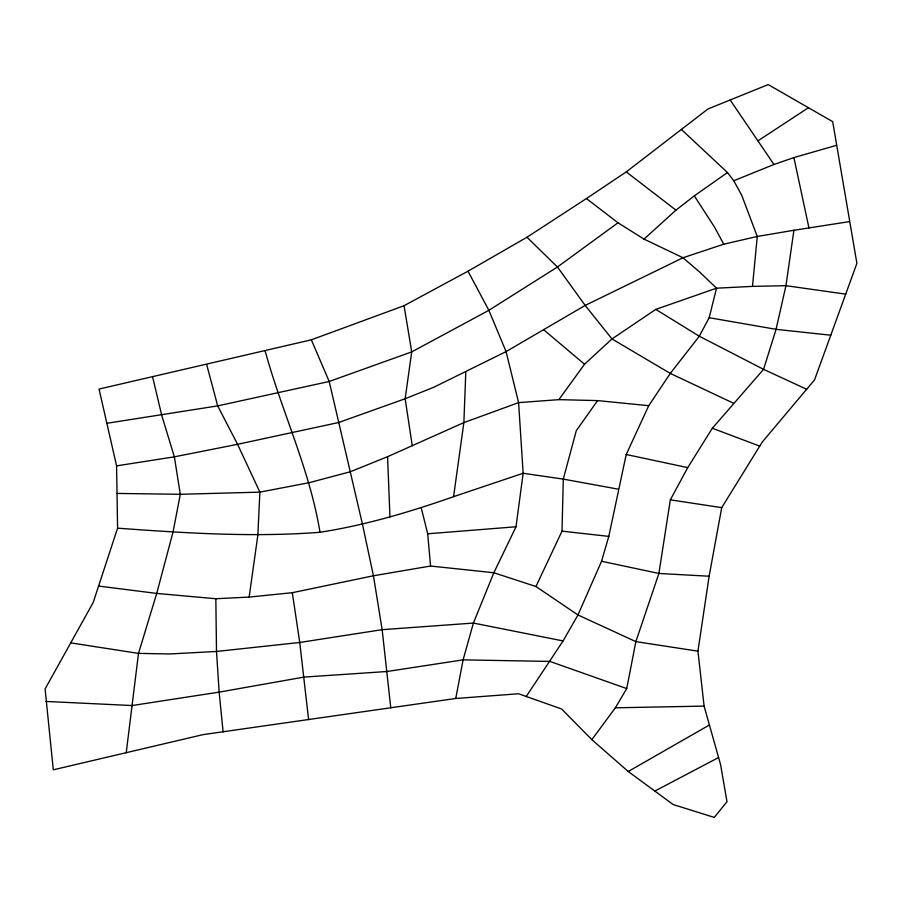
<?xml version="1.0" encoding="UTF-8"?>
<svg xmlns="http://www.w3.org/2000/svg" width="902" height="902" viewBox="0 0 902 902"><rect width="100%" height="100%" fill="white"/><g stroke="black" fill="none" stroke-linecap="round" stroke-linejoin="round"><path stroke-width="1.35" d="M697.945 651.176L635.865 641.626L577.968 614.972L535.957 586.514L562.014 531.143L563.288 479.109L576.277 430.728L597.575 400.601L648.741 405.686L670.287 373.417L699.298 336.232L709.164 317.707L716.538 288.189L699.805 272.19L683.006 257.758L644.028 239.12L617.983 222.783L586.424 198.553L526.971 237.249L467.991 271.198L404.051 305.699L311.348 339.817L99.04 389.066L116.584 465.872L117.576 528.177L93.21 602.468L45.1 688.959L53.297 769.823L203.108 734.623L455.747 698.475L518.616 693.762L561.596 708.983L591.847 739.651L628.232 771.503L673.185 804.561L714.26 817.404L727.001 801.731L720.563 764.501L704.09 706.097L697.945 651.176L709.119 576.231L721.724 507.657L762.224 442.081L814.54 379.889L856.9 263.35L832.681 121.646L768.177 84.596L707.98 108.962L626.27 171.887L586.424 198.553M465.782 372.391L463.865 422.61L453.582 496.664C410.049 511.953 365.648 525.133 319.996 532.281C252.537 537.491 184.91 533.026 117.576 528.177M116.843 493.428L180.299 494.296L259.877 492.131L309.262 482.66L350.066 471.847L387.567 456.705L463.865 422.61L518.605 402.619L558.868 399.642L584.519 364.228L611.984 338.949L655.799 309.386L716.538 288.189L752.482 286.385L757.274 236.471L741.715 195.249L733.766 180.75L727.474 172.53L681.371 129.448M126.212 752.866L138.502 653.386L156.722 593.426L173.037 532.033L180.299 494.296L174.357 456.84L161.706 415.236L152.618 376.923M455.747 698.475L463.098 659.858L473.403 623.068L493.856 572.747L516.023 526.779L523.137 473.268L518.605 402.619L506.078 351.6L488.873 310.322L467.991 271.198M98.476 586.052L156.722 593.426L215.837 598.736L249.144 597.079L257.859 535.089L259.877 492.131L237.564 444.303L217.686 405.889L206.705 364.633M849.481 221.621L793.918 230.269L785.946 285.697L776.07 329.331L763.566 369.335L712.343 428.247L687.73 467.619L670.344 499.832L658.888 573.447L635.865 641.626L626.721 688.576L615.344 707.811L591.847 739.651M526.148 696.626L563.073 640.927L577.968 614.972L601.555 561.269L608.794 536.386L626.213 454.495L648.741 405.686M644.028 239.12L675.936 210.143L694.303 195.881L727.474 172.53M617.983 222.783L557.459 267.003L488.873 310.322L411.718 351.893L329.207 381.49L217.686 405.889L106.537 423.342M757.928 140.859L808.508 107.676M116.584 465.872L174.357 456.84L237.564 444.303L338.69 422.508L405.156 398.74L434.065 387.127L506.078 351.6L585.184 305.417L683.006 257.758L723.72 244.205L757.274 236.471L793.918 230.269M628.232 771.503L709.4 725.005M654.739 791.122L718.544 757.556M733.766 180.75L773.961 164.491L793.907 157.579L836.549 145.323M453.582 496.664L523.137 473.268L563.288 479.109L618.355 489.188M249.144 597.079L292.304 592.693L373.428 575.769L430.57 566.039L493.856 572.747L535.957 586.514M421.2 507.623L427.695 533.792L516.023 526.779M752.482 286.385L785.946 285.697L845.749 294.131M615.344 707.811L704.09 706.097M558.868 399.642L597.575 400.601M45.968 701.44L132.098 705.544L219.152 692.127L303.963 677.098L387.161 671.483L463.098 659.858L549.938 661.425L626.721 688.576M709.119 576.231L658.888 573.447L601.555 561.269M830.821 335.206L776.07 329.331L709.164 317.707M562.014 531.143L608.794 536.386M670.344 499.832L721.724 507.657M70.627 642.867L138.502 653.386L169.677 653.961L216.503 651.469L299.746 642.472L382.155 629.675L473.403 623.068L563.073 640.927M626.213 454.495L687.73 467.619M712.343 428.247L759.777 446.152M806.715 389.292L763.566 369.335L699.298 336.232L655.799 309.386M733.427 403.183L670.287 373.417L611.984 338.949L585.184 305.417L557.459 267.003L526.971 237.249M626.27 171.887L675.936 210.143M543.996 330.019L584.519 364.228M730.169 99.975L773.961 164.491M694.303 195.881L714.587 227.203L723.72 244.205M311.348 339.817L329.207 381.49L362.457 524.186L373.428 575.769L382.155 629.675L390.769 707.811M265.109 350.822C281.785 411.864 309.803 469.536 319.996 532.281M793.907 157.579L808.947 227.969M404.051 305.699L411.718 351.893L405.156 398.74L412.248 445.678M292.304 592.693L299.746 642.472L308.597 719.627M223.098 731.905L219.152 692.127L216.503 651.469L215.837 598.736M427.695 533.792L430.57 566.039M387.567 456.705L389.957 516.891"/></g></svg>
